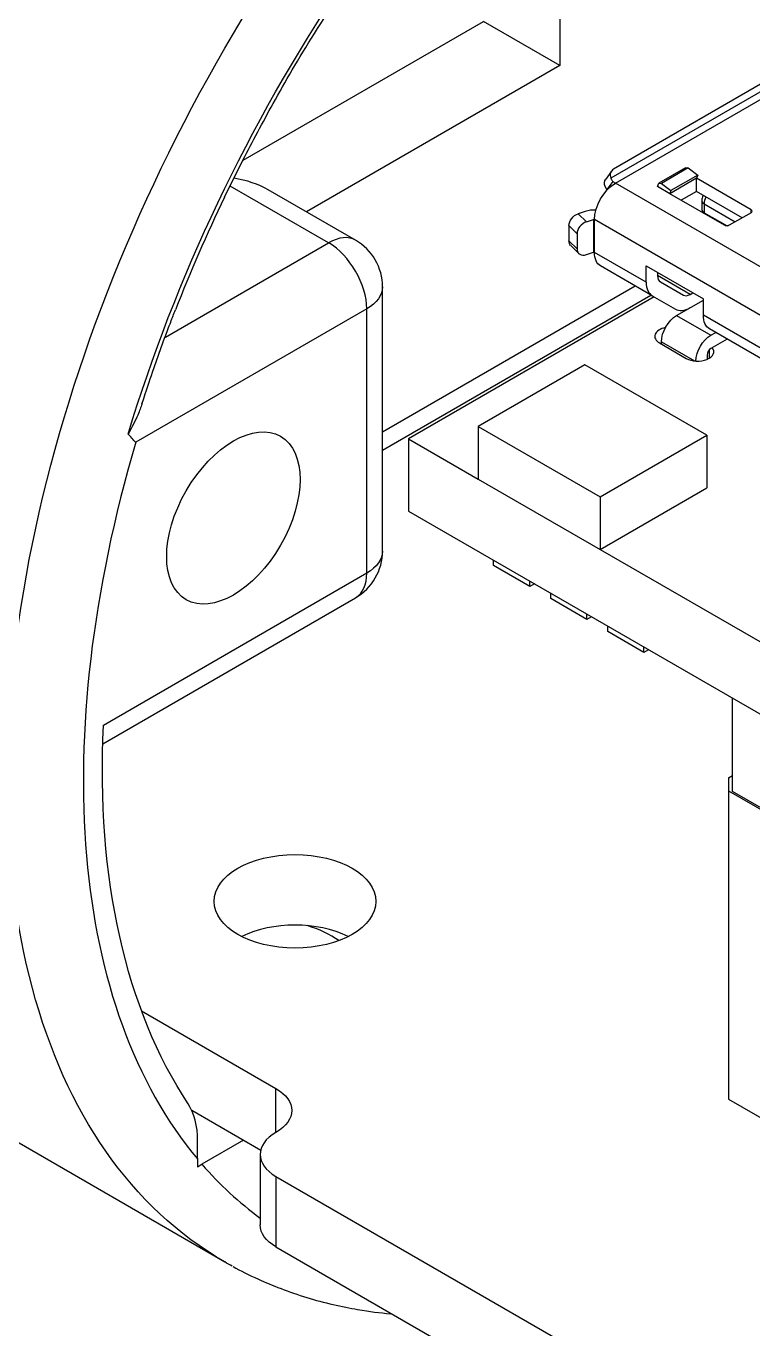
# Model space of a CAD drawing. Extents: x 0 to 11, y 0 to 8.5.
# Drawn here: x 6.8587 to 7.0357, y 6.5307 to 6.8478 of the extents above; entities that cross this region are included whole.
import ezdxf

# ---------------------------------------------------------------- set-up
doc = ezdxf.new("R2010")
doc.units = 0
doc.header["$LTSCALE"] = 0.5
doc.header["$MEASUREMENT"] = 0
doc.layers.add('TANGENT_LINES', color=7, linetype='CONTINUOUS')
doc.layers.add('VISIBLE', color=7, linetype='CONTINUOUS')

msp = doc.modelspace()

# ---------------------------------------------------------------- linework, layer by layer
at = {"layer": 'TANGENT_LINES'}
for p, q in [((6.98863, 6.89409), (6.98863, 6.83823)), ((6.91157, 6.81517), (6.97007, 6.84894)), ((7.06019, 6.84488), (7.00105, 6.81074)), ((7.00219, 6.80955), (7.06158, 6.84383)), ((6.98863, 6.83823), (6.92694, 6.80261)), ((7.00156, 6.81), (7.00014, 6.80799)), ((7.04488, 6.7849), (7.00219, 6.80955)), ((6.93237, 6.79503), (6.9084, 6.80887)), ((7.02379, 6.80452), (7.02379, 6.80238)), ((7.02379, 6.80452), (7.03137, 6.80014)), ((7.03524, 6.80237), (7.03524, 6.80306)), ((6.99315, 6.80213), (6.99512, 6.80016)), ((6.99682, 6.80073), (6.99682, 6.79273)), ((6.99709, 6.79271), (6.99709, 6.80071)), ((7.03977, 6.77606), (6.99709, 6.80071)), ((7.02379, 6.80238), (7.02936, 6.79916)), ((6.99285, 6.79726), (6.99088, 6.79923)), ((6.89261, 6.77207), (6.93237, 6.79503)), ((6.99088, 6.79552), (6.99285, 6.79355)), ((7.00968, 6.78544), (6.99709, 6.79271)), ((7.02039, 6.78247), (7.01246, 6.78705)), ((6.9455, 6.74903), (7.00701, 6.78454)), ((6.94165, 6.77896), (6.8854, 6.74648)), ((6.94165, 6.71467), (6.94165, 6.77896)), ((7.0171, 6.77736), (7.02545, 6.77254)), ((7.03977, 6.76807), (7.0236, 6.77741)), ((7.01339, 6.77093), (7.02142, 6.7663)), ((7.02499, 6.76892), (7.02499, 6.76692)), ((6.87753, 6.67765), (6.94165, 6.71467)), ((6.91953, 6.57848), (6.91953, 6.5892)), ((6.91953, 6.56777), (6.91953, 6.55063))]:
    msp.add_line(p, q, dxfattribs=at)
for centre, major_axis, start_param, end_param in [((6.91439, 6.83823), (0.12795, 0.22162), 0, 3.141593), ((7.02564, 6.8056), (0.00131, 0.00227), 1.641566, 2.356194), ((7.0252, 6.80534), (-0.002, 0), 0.015941, 0.785398), ((7.0252, 6.8032), (-0.002, 0), 0, 0.785398), ((7.02564, 6.80345), (0.00131, 0.00227), 2.356194, 2.461981), ((6.93237, 6.78432), (0.00656, 0.01137), 0, 0.785398), ((6.93237, 6.78432), (0.00656, -0.01137), 0.785398, 2.356194), ((7.04431, 6.76322), (0.12139, 0.21026), 1.968151, 2.93368), ((6.93237, 6.72002), (0.00656, -0.01137), 0, 0.785398), ((7.04431, 6.76322), (0.12139, 0.21026), 2.94472, 3.080149)]:
    msp.add_ellipse(centre, major_axis=major_axis, ratio=0.57735, start_param=start_param, end_param=end_param, dxfattribs=at)
at = {"layer": 'TANGENT_LINES', "extrusion": (0, 0, -1)}
for centre, major_axis, end_param in [((7.03503, 6.76858), (-0.12795, -0.22162), 3.141593), ((6.93237, 6.78432), (0.01312, 0), 0.785398), ((6.93237, 6.72002), (0.01312, 0), 0.785398)]:
    msp.add_ellipse(centre, major_axis=major_axis, ratio=0.57735, start_param=0, end_param=end_param, dxfattribs=at)
at = {"layer": 'VISIBLE'}
for p, q in [((6.98863, 6.83823), (6.97007, 6.84894)), ((7.05744, 6.84515), (7.00176, 6.81301)), ((6.90701, 6.80613), (6.9115, 6.8152)), ((7.00122, 6.81252), (6.99983, 6.81054)), ((7.01927, 6.8133), (7.01277, 6.80955)), ((7.01987, 6.81327), (7.01337, 6.80952)), ((7.01927, 6.8133), (7.01987, 6.81327)), ((7.01987, 6.81327), (7.02222, 6.81153)), ((7.01244, 6.80872), (7.01277, 6.80955)), ((7.01277, 6.80955), (7.01337, 6.80952)), ((7.01337, 6.80952), (7.01572, 6.80778)), ((7.02191, 6.81075), (7.01541, 6.807)), ((7.02222, 6.81153), (7.01572, 6.80778)), ((7.02222, 6.81153), (7.02191, 6.81075)), ((7.02191, 6.80754), (7.02191, 6.81075)), ((7.03524, 6.80306), (7.02191, 6.81075)), ((6.93894, 6.79568), (6.91766, 6.80797)), ((7.00014, 6.80799), (6.99966, 6.80876)), ((7.01541, 6.807), (7.01244, 6.80872)), ((7.01572, 6.80778), (7.01541, 6.807)), ((7.02874, 6.7993), (7.01541, 6.807)), ((7.02191, 6.80754), (7.0182, 6.80539)), ((7.03304, 6.80111), (7.02191, 6.80754)), ((7.0232, 6.80534), (7.0232, 6.8032)), ((7.0232, 6.8032), (7.02332, 6.80243)), ((6.99486, 6.80269), (6.99315, 6.80213)), ((6.99512, 6.80016), (6.99682, 6.80073)), ((7.03524, 6.80237), (7.02992, 6.7993)), ((6.99088, 6.79923), (6.99088, 6.79552)), ((6.99285, 6.79726), (6.99285, 6.79355)), ((6.9913, 6.79442), (6.99327, 6.79245)), ((6.99512, 6.79217), (6.99682, 6.79273)), ((7.01117, 6.78214), (6.99858, 6.78941)), ((7.00968, 6.78544), (7.00968, 6.78942)), ((7.00968, 6.78942), (7.0236, 6.78138)), ((7.01246, 6.78781), (7.01246, 6.78705)), ((6.9455, 6.72002), (6.9455, 6.78432)), ((7.01314, 6.78555), (7.01875, 6.78231)), ((6.9455, 6.74459), (7.01085, 6.78232)), ((7.01163, 6.78187), (6.9518, 6.74733)), ((7.01117, 6.78214), (7.01678, 6.7789)), ((7.0171, 6.77736), (7.0236, 6.78111)), ((7.02039, 6.78247), (7.02105, 6.78285)), ((7.0236, 6.77741), (7.0236, 6.78138)), ((6.88949, 6.76359), (6.89252, 6.77207)), ((7.04127, 6.76476), (7.02509, 6.7741)), ((7.02545, 6.77254), (7.02662, 6.77322)), ((7.02941, 6.77161), (7.02545, 6.76933)), ((7.01293, 6.77067), (7.01942, 6.76692)), ((7.01339, 6.7704), (7.01339, 6.77093)), ((6.99473, 6.76538), (6.96875, 6.75037)), ((7.02443, 6.74823), (6.99473, 6.76538)), ((7.02453, 6.76772), (7.02453, 6.76669)), ((6.96875, 6.75037), (6.96875, 6.73752)), ((6.96875, 6.75037), (6.99844, 6.73323)), ((6.9518, 6.74733), (6.9518, 6.72976)), ((6.9518, 6.74733), (6.96875, 6.73755)), ((6.99844, 6.73323), (7.02443, 6.74823)), ((7.02443, 6.74823), (7.02443, 6.73537)), ((6.96875, 6.73752), (6.99844, 6.72037)), ((6.99844, 6.72037), (7.02443, 6.73537)), ((6.99844, 6.73323), (6.99844, 6.72037)), ((6.9518, 6.72976), (7.4185, 6.46031)), ((6.97252, 6.71649), (6.97252, 6.7178)), ((6.99847, 6.72039), (7.4185, 6.47789)), ((6.98132, 6.7114), (6.97252, 6.71649)), ((6.98132, 6.7114), (6.98132, 6.71271)), ((6.98246, 6.71206), (6.98132, 6.7114)), ((6.87736, 6.67311), (6.93894, 6.70866)), ((6.98643, 6.70846), (6.98643, 6.70977)), ((6.99523, 6.70337), (6.98643, 6.70846)), ((6.99523, 6.70337), (6.99523, 6.70468)), ((6.99637, 6.70403), (6.99523, 6.70337)), ((7.00033, 6.70043), (7.00033, 6.70174)), ((7.00914, 6.69535), (7.00033, 6.70043)), ((7.00914, 6.69535), (7.00914, 6.69666)), ((7.01027, 6.696), (7.00914, 6.69535)), ((7.03069, 6.66151), (7.03069, 6.68421)), ((7.02972, 6.66483), (7.03069, 6.66539)), ((7.02972, 6.66483), (7.02972, 6.66162)), ((7.02972, 6.66162), (7.02972, 6.58661)), ((7.02972, 6.66162), (7.37771, 6.46071)), ((7.04498, 6.65326), (7.03069, 6.66151)), ((6.78644, 6.6166), (6.90707, 6.54696)), ((6.88679, 6.6081), (6.91953, 6.5892)), ((7.02972, 6.58661), (7.37771, 6.3857)), ((6.89902, 6.5839), (6.91582, 6.5742)), ((6.90047, 6.57196), (6.90047, 6.57643)), ((6.91167, 6.5766), (6.90152, 6.57073)), ((6.90047, 6.57196), (6.90043, 6.57015)), ((6.91569, 6.57313), (6.91569, 6.55598)), ((6.90043, 6.57015), (6.90152, 6.57073)), ((6.91953, 6.56777), (7.85225, 6.02926)), ((6.91953, 6.55063), (8.84969, 5.43625))]:
    msp.add_line(p, q, dxfattribs=at)
for centre, radius, start, end in [((7.27014, 6.63154), 0.40292, 154.3232, 158.5793), ((6.93237, 6.78432), 0.01312, 360, 60), ((6.93237, 6.72002), 0.01312, 300, 360)]:
    msp.add_arc(centre, radius, start, end, dxfattribs=at)
at = {"layer": 'VISIBLE', "extrusion": (0, 0, -1)}
for centre, major_axis, ratio, start_param, end_param in [((7.04401, 6.76339), (-0.12303, -0.2131), 0.57735, 1.182413, 2.181981), ((7.00219, 6.80365), (-0.00361, -0.00625), 0.57735, 0.785398, 2.356194), ((7.00198, 6.80903), (0.00215, -0.00151), 0.788675, 2.295495, 3.141593), ((6.99315, 6.79998), (-0.00186, -0.00186), 0.707107, 0.61548, 2.186276), ((6.99693, 6.80062), (0.000217, 0), 0.57735, 4.18879, 5.497787), ((7.02933, 6.79965), (0.000833, 0), 0.57735, 0.785398, 2.356194), ((6.99315, 6.79628), (-0.00186, -0.00186), 0.707107, 0, 0.61548), ((6.99693, 6.79262), (0.000217, 0), 0.57735, 4.18879, 5.497787), ((7.00219, 6.79566), (-0.00361, -0.00625), 0.57735, 0, 0.785398), ((7.0171, 6.77308), (-0.00262, -0.00455), 0.57735, 0.785398, 2.356194), ((7.0287, 6.78035), (-0.00361, -0.00625), 0.57735, 0, 0.785398), ((7.02545, 6.76826), (-0.00262, -0.00455), 0.57735, 0.820919, 2.356194), ((7.04431, 6.76322), (-0.11811, -0.20457), 0.57735, 0.280038, 0.840982), ((6.91025, 6.58384), (0.01312, 0), 0.57735, 5.497787, 7.068583), ((6.92881, 6.55598), (0.01312, 0), 0.57735, 2.356194, 3.141593), ((7.03503, 6.76858), (-0.12795, -0.22162), 0.57735, 6.269073, 6.283185)]:
    msp.add_ellipse(centre, major_axis=major_axis, ratio=ratio, start_param=start_param, end_param=end_param, dxfattribs=at)
at = {"layer": 'VISIBLE'}
for centre, major_axis, ratio, start_param, end_param in [((7.00337, 6.81101), (-0.00215, 0.00151), 0.788675, 5.932306, 7.129283), ((6.90453, 6.80039), (0.01856, 0), 0.57735, 0.785398, 1.312672), ((7.00219, 6.81247), (0.00179, -0.0031), 0.57735, 5.245452, 5.497787), ((6.99693, 6.80062), (-0.00415, 0), 0.57735, 4.594571, 5.235988), ((7.03465, 6.80271), (-0.000833, 0), 0.57735, 2.356194, 3.926991), ((6.99512, 6.79802), (0.00186, 0.00186), 0.707107, 0.955317, 2.526113), ((6.99512, 6.79431), (0.00186, 0.00186), 0.707107, 2.526113, 4.096909), ((7.01478, 6.78839), (0.00164, 0.00284), 0.57735, 2.356194, 3.141593), ((7.01478, 6.78839), (0.00361, 0.00625), 0.57735, 2.356194, 3.141593), ((7.02039, 6.78515), (0.00164, 0.00284), 0.57735, 3.141593, 3.926991), ((7.02039, 6.78515), (0.00361, 0.00625), 0.57735, 3.141593, 3.926991), ((7.01571, 6.77227), (-0.00394, 0), 0.57735, 5.058122, 7.068583), ((7.02221, 6.76852), (-0.00394, 0), 0.57735, 0.785398, 3.587154), ((7.02545, 6.76826), (0.00066, 0.00114), 0.57735, 0.785398, 2.356194), ((6.92417, 6.61759), (-0.01969, 0), 0.57735, 3.9961, 5.428678), ((6.91671, 6.61701), (-0.02297, 0), 0.57735, 3.804941, 4.242587), ((6.88191, 6.56571), (0.01312, 0.02273), 0.57735, 5.497787, 6.003148), ((6.92881, 6.57313), (-0.01312, 0), 0.57735, 5.497787, 7.068583)]:
    msp.add_ellipse(centre, major_axis=major_axis, ratio=ratio, start_param=start_param, end_param=end_param, dxfattribs=at)
for centre, major_axis in [((6.90917, 6.72806), (0.01148, 0.01989)), ((6.92417, 6.63474), (-0.01969, 0))]:
    msp.add_ellipse(centre, major_axis=major_axis, ratio=0.57735, dxfattribs=at)
for points, knots in [([(6.9115, 6.8152), (6.91388, 6.81973), (6.91895, 6.82938), (6.9282, 6.84527), (6.93947, 6.86215), (6.94121, 6.86461), (6.94173, 6.86533)], [0, 0, 0, 0, 0.268966, 0.571806, 0.874127, 1, 1, 1, 1]), ([(7.00105, 6.81074), (7.00117, 6.81052), (7.00136, 6.81017), (7.0015, 6.81005), (7.00156, 6.81)], [0, 0, 0, 0, 0.625114, 1, 1, 1, 1]), ([(7.02351, 6.80661), (7.02351, 6.80661), (7.0235, 6.8066), (7.02317, 6.80564), (7.02319, 6.80542), (7.0232, 6.80534)], [0, 0, 0, 0, 0.051549, 0.646099, 1, 1, 1, 1]), ([(6.89252, 6.77207), (6.89299, 6.77333), (6.89389, 6.77572), (6.89468, 6.77774), (6.89505, 6.7787)], [0, 0, 0, 0, 0.526566, 1, 1, 1, 1]), ([(6.88691, 6.75581), (6.88709, 6.75637), (6.88757, 6.75789), (6.88874, 6.76137), (6.88949, 6.76359)], [0, 0, 0, 0, 0.363873, 1, 1, 1, 1]), ([(6.88693, 6.75587), (6.88664, 6.75501), (6.88595, 6.753), (6.88443, 6.7501), (6.88355, 6.74843)], [0, 0, 0, 0, 0.427709, 1, 1, 1, 1]), ([(6.8854, 6.74648), (6.88539, 6.74649), (6.88533, 6.74655), (6.88439, 6.74756), (6.88355, 6.74843)], [0, 0, 0, 0, 0.122933, 1, 1, 1, 1]), ([(6.90908, 6.54583), (6.91097, 6.54483), (6.91541, 6.54249), (6.92698, 6.53797), (6.9392, 6.53524), (6.94488, 6.53461), (6.94739, 6.53433)], [0, 0, 0, 0, 0.209231, 0.490859, 0.774602, 1, 1, 1, 1])]:
    msp.add_open_spline(points, degree=3, knots=knots, dxfattribs=at)

doc.saveas('drawing.dxf')
